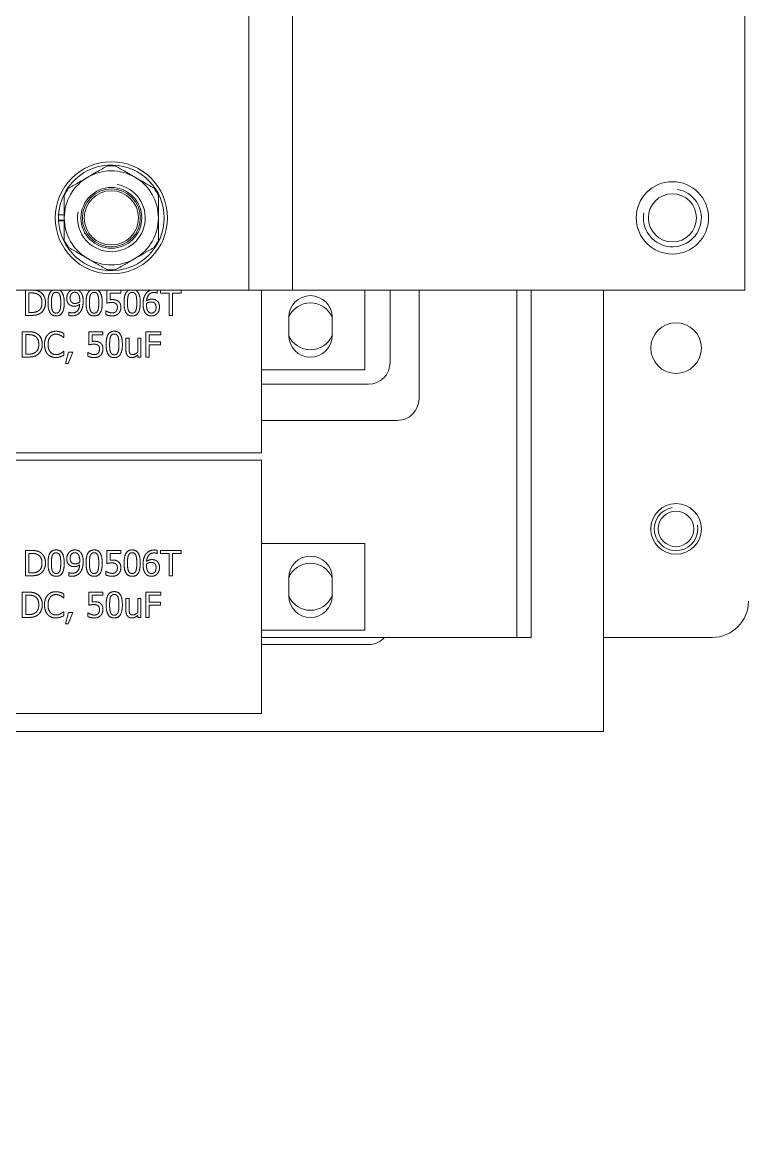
# Model space of a CAD drawing. Header units: millimetres. Extents: x 0 to 5940, y 0 to 4200.
# Drawn here: x 4567.2 to 4667, y 2918.2 to 3071.6 of the extents above; entities that cross this region are included whole.
import ezdxf

# ---------------------------------------------------------------- set-up
doc = ezdxf.new("R2010")
doc.units = ezdxf.units.MM
doc.header["$LTSCALE"] = 10
doc.layers.add('가시적인 것(ISO)', color=3, linetype='Continuous', lineweight=5, true_color=0x00ff00)
doc.layers.add('가시적인 좁은 것(ISO)', color=3, linetype='Continuous', lineweight=5, true_color=0x00ff00)
doc.layers.add('해치(ISO)', color=7, linetype='Continuous', lineweight=5)

msp = doc.modelspace()

# ---------------------------------------------------------------- hatches: boundary and pattern name
at = {"layer": '해치(ISO)'}
h = msp.add_hatch(dxfattribs=at)
h.set_pattern_fill('ANSI31', color=256, scale=254, angle=75.00018, style=0)
h.set_pattern_definition([(120.0002, (0, 0), (-27.49626, -15.87508), [])])
edge = h.paths.add_edge_path()
edge.add_line((4837.737, 3517.714), (4865.237, 3517.714))
edge.add_ellipse((4865.237, 3513.214), major_axis=(0, 4.5), ratio=1, start_angle=270, end_angle=360, ccw=False)
edge.add_line((4869.737, 3513.214), (4869.737, 3485.714))
edge.add_ellipse((4872.737, 3485.714), major_axis=(-3, 0), ratio=1, start_angle=0, end_angle=90)
edge.add_line((4872.737, 3482.714), (4874.737, 3482.714))
edge.add_line((4874.737, 3482.714), (4874.737, 3522.714))
edge.add_line((4874.737, 3522.714), (4834.737, 3522.714))
edge.add_line((4834.737, 3522.714), (4834.737, 3520.714))
edge.add_ellipse((4837.737, 3520.714), major_axis=(-3, 0), ratio=1, start_angle=0, end_angle=90)
edge = h.paths.add_edge_path()
edge.add_line((4079.337, 3482.714), (4081.337, 3482.714))
edge.add_ellipse((4081.337, 3485.714), major_axis=(0, -3), ratio=1, start_angle=0, end_angle=90)
edge.add_line((4084.337, 3485.714), (4084.337, 3513.214))
edge.add_ellipse((4088.837, 3513.214), major_axis=(-4.5, 0), ratio=1, start_angle=270, end_angle=360, ccw=False)
edge.add_line((4088.837, 3517.714), (4116.337, 3517.714))
edge.add_ellipse((4116.337, 3520.714), major_axis=(0, -3), ratio=1, start_angle=0, end_angle=90)
edge.add_line((4119.337, 3520.714), (4119.337, 3522.714))
edge.add_line((4119.337, 3522.714), (4079.337, 3522.714))
edge.add_line((4079.337, 3522.714), (4079.337, 3482.714))
edge = h.paths.add_edge_path()
edge.add_line((4079.337, 2817.314), (4079.337, 2777.314))
edge.add_line((4079.337, 2777.314), (4119.337, 2777.314))
edge.add_line((4119.337, 2777.314), (4119.337, 2779.314))
edge.add_ellipse((4116.337, 2779.314), major_axis=(3, 0), ratio=1, start_angle=0, end_angle=90)
edge.add_line((4116.337, 2782.314), (4088.576, 2782.314))
edge.add_ellipse((4088.576, 2786.814), major_axis=(0, -4.5), ratio=1, start_angle=269.50889, end_angle=360, ccw=False)
edge.add_line((4084.076, 2786.853), (4084.311, 2814.289))
edge.add_ellipse((4081.311, 2814.314), major_axis=(3, -0.026), ratio=1, start_angle=0, end_angle=90.49111)
edge.add_line((4081.311, 2817.314), (4079.337, 2817.314))
edge = h.paths.add_edge_path()
edge.add_line((4869.763, 2814.289), (4869.998, 2786.853))
edge.add_ellipse((4865.499, 2786.814), major_axis=(4.5, 0.039), ratio=1, start_angle=269.50889, end_angle=360, ccw=False)
edge.add_line((4865.499, 2782.314), (4837.737, 2782.314))
edge.add_ellipse((4837.737, 2779.314), major_axis=(0, 3), ratio=1, start_angle=0, end_angle=90)
edge.add_line((4834.737, 2779.314), (4834.737, 2777.314))
edge.add_line((4834.737, 2777.314), (4874.737, 2777.314))
edge.add_line((4874.737, 2777.314), (4874.737, 2817.314))
edge.add_line((4874.737, 2817.314), (4872.763, 2817.314))
edge.add_ellipse((4872.763, 2814.314), major_axis=(0, 3), ratio=1, start_angle=0, end_angle=90.49111)

# ---------------------------------------------------------------- linework, layer by layer
at = {"layer": '가시적인 것(ISO)'}
for p, q in [((4598.537, 3034.514), (4598.537, 3314.514)), ((4604.537, 3034.514), (4604.537, 3314.514)), ((4667.037, 3034.514), (4667.037, 3087.514)), ((4572.248, 3044.914), (4573.037, 3044.914)), ((4573.037, 3044.186), (4572.245, 3044.186)), ((4573.037, 3044.114), (4572.248, 3044.114)), ((4506.537, 3034.514), (4592.537, 3034.514)), ((4567.681, 3031.036), (4567.681, 3034.514)), ((4578.907, 3032.732), (4578.907, 3034.514)), ((4580.827, 3034.514), (4580.827, 3034.125)), ((4585.887, 3034.514), (4585.887, 3034.102)), ((4586.346, 3034.122), (4586.346, 3034.514)), ((4589.16, 3034.514), (4589.16, 3034.122)), ((4598.537, 3034.514), (4592.537, 3034.514)), ((4598.537, 3034.514), (4604.537, 3034.514)), ((4600.287, 3012.014), (4600.287, 3034.514)), ((4604.537, 3034.514), (4667.037, 3034.514)), ((4614.537, 3023.514), (4614.537, 3034.514)), ((4618.037, 3034.514), (4618.037, 3024.514)), ((4622.037, 3034.514), (4622.037, 3019.514)), ((4635.537, 2991.514), (4635.537, 3034.514)), ((4637.537, 2991.514), (4637.537, 3034.514)), ((4647.537, 2973.514), (4647.537, 3034.514)), ((4568.5, 3034.133), (4568.146, 3034.133)), ((4568.146, 3034.133), (4568.146, 3031.439)), ((4579.358, 3034.125), (4579.358, 3033.192)), ((4580.827, 3034.125), (4579.358, 3034.125)), ((4585.887, 3034.102), (4585.867, 3034.102)), ((4587.521, 3034.122), (4586.346, 3034.122)), ((4587.521, 3031.036), (4587.521, 3034.122)), ((4587.986, 3034.122), (4587.986, 3031.036)), ((4589.16, 3034.122), (4587.986, 3034.122)), ((4568.146, 3031.439), (4568.5, 3031.439)), ((4573.679, 3031.467), (4573.702, 3031.467)), ((4573.679, 3031.016), (4573.679, 3031.467)), ((4578.762, 3031.657), (4578.796, 3031.657)), ((4578.762, 3031.161), (4578.762, 3031.657)), ((4568.486, 3031.036), (4567.681, 3031.036)), ((4587.986, 3031.036), (4587.521, 3031.036)), ((4604.037, 3028.264), (4604.037, 3030.764)), ((4610.037, 3030.764), (4610.037, 3028.264)), ((4567.238, 3028.774), (4568.035, 3028.774)), ((4567.238, 3025.274), (4567.238, 3028.774)), ((4568.058, 3028.371), (4567.703, 3028.371)), ((4567.703, 3028.371), (4567.703, 3025.676)), ((4572.959, 3028.541), (4572.959, 3027.979)), ((4576.436, 3028.774), (4578.357, 3028.774)), ((4576.436, 3026.97), (4576.436, 3028.774)), ((4576.887, 3028.362), (4576.887, 3027.429)), ((4578.357, 3028.362), (4576.887, 3028.362)), ((4578.357, 3028.774), (4578.357, 3028.362)), ((4584.29, 3028.774), (4586.383, 3028.774)), ((4584.29, 3025.274), (4584.29, 3028.774)), ((4584.755, 3028.359), (4584.755, 3027.372)), ((4586.383, 3028.359), (4584.755, 3028.359)), ((4586.383, 3028.774), (4586.383, 3028.359)), ((4572.959, 3027.979), (4572.922, 3027.979)), ((4581.553, 3027.9), (4581.996, 3027.9)), ((4581.553, 3026.195), (4581.553, 3027.9)), ((4581.996, 3027.9), (4581.996, 3026.402)), ((4583.173, 3027.9), (4583.615, 3027.9)), ((4583.173, 3025.937), (4583.173, 3027.9)), ((4583.615, 3027.9), (4583.615, 3025.274)), ((4584.755, 3027.372), (4586.315, 3027.372)), ((4584.755, 3026.958), (4584.755, 3025.274)), ((4586.315, 3026.958), (4584.755, 3026.958)), ((4586.315, 3027.372), (4586.315, 3026.958)), ((4568.044, 3025.274), (4567.238, 3025.274)), ((4567.703, 3025.676), (4568.058, 3025.676)), ((4572.925, 3026.068), (4572.959, 3026.068)), ((4572.959, 3026.068), (4572.959, 3025.512)), ((4573.211, 3024.403), (4573.626, 3025.943)), ((4574.213, 3025.943), (4573.555, 3024.403)), ((4573.626, 3025.943), (4574.213, 3025.943)), ((4576.292, 3025.895), (4576.326, 3025.895)), ((4576.292, 3025.398), (4576.292, 3025.895)), ((4583.173, 3025.274), (4583.173, 3025.563)), ((4583.615, 3025.274), (4583.173, 3025.274)), ((4584.755, 3025.274), (4584.29, 3025.274)), ((4573.555, 3024.403), (4573.211, 3024.403)), ((4614.537, 3023.514), (4600.287, 3023.514)), ((4615.037, 3021.514), (4600.287, 3021.514)), ((4619.037, 3016.514), (4600.287, 3016.514)), ((4542.787, 3012.014), (4600.287, 3012.014)), ((4600.287, 3011.014), (4542.787, 3011.014)), ((4600.287, 2976.014), (4600.287, 3011.014)), ((4600.287, 2999.514), (4614.537, 2999.514)), ((4614.537, 2987.514), (4614.537, 2999.514)), ((4567.681, 2998.536), (4568.478, 2998.536)), ((4567.681, 2995.036), (4567.681, 2998.536)), ((4568.5, 2998.133), (4568.146, 2998.133)), ((4568.146, 2998.133), (4568.146, 2995.439)), ((4578.907, 2998.536), (4580.827, 2998.536)), ((4578.907, 2996.732), (4578.907, 2998.536)), ((4579.358, 2998.125), (4579.358, 2997.192)), ((4580.827, 2998.125), (4579.358, 2998.125)), ((4580.827, 2998.536), (4580.827, 2998.125)), ((4585.887, 2998.102), (4585.867, 2998.102)), ((4585.887, 2998.553), (4585.887, 2998.102)), ((4586.346, 2998.536), (4589.16, 2998.536)), ((4586.346, 2998.122), (4586.346, 2998.536)), ((4587.521, 2998.122), (4586.346, 2998.122)), ((4587.521, 2995.036), (4587.521, 2998.122)), ((4587.986, 2998.122), (4587.986, 2995.036)), ((4589.16, 2998.122), (4587.986, 2998.122)), ((4589.16, 2998.536), (4589.16, 2998.122)), ((4568.486, 2995.036), (4567.681, 2995.036)), ((4568.146, 2995.439), (4568.5, 2995.439)), ((4573.679, 2995.467), (4573.702, 2995.467)), ((4573.679, 2995.016), (4573.679, 2995.467)), ((4578.762, 2995.657), (4578.796, 2995.657)), ((4578.762, 2995.161), (4578.762, 2995.657)), ((4587.986, 2995.036), (4587.521, 2995.036)), ((4604.037, 2992.264), (4604.037, 2994.764)), ((4610.037, 2994.764), (4610.037, 2992.264)), ((4567.238, 2992.774), (4568.035, 2992.774)), ((4567.238, 2989.274), (4567.238, 2992.774)), ((4576.436, 2992.774), (4578.357, 2992.774)), ((4576.436, 2990.97), (4576.436, 2992.774)), ((4578.357, 2992.774), (4578.357, 2992.362)), ((4584.29, 2992.774), (4586.383, 2992.774)), ((4584.29, 2989.274), (4584.29, 2992.774)), ((4586.383, 2992.774), (4586.383, 2992.359)), ((4568.058, 2992.371), (4567.703, 2992.371)), ((4567.703, 2992.371), (4567.703, 2989.676)), ((4572.959, 2991.979), (4572.922, 2991.979)), ((4572.959, 2992.541), (4572.959, 2991.979)), ((4576.887, 2992.362), (4576.887, 2991.429)), ((4578.357, 2992.362), (4576.887, 2992.362)), ((4581.553, 2991.9), (4581.996, 2991.9)), ((4581.553, 2990.195), (4581.553, 2991.9)), ((4581.996, 2991.9), (4581.996, 2990.402)), ((4583.173, 2991.9), (4583.615, 2991.9)), ((4583.173, 2989.937), (4583.173, 2991.9)), ((4583.615, 2991.9), (4583.615, 2989.274)), ((4584.755, 2992.359), (4584.755, 2991.372)), ((4586.383, 2992.359), (4584.755, 2992.359)), ((4584.755, 2991.372), (4586.315, 2991.372)), ((4586.315, 2991.372), (4586.315, 2990.958)), ((4635.537, 2986.514), (4635.537, 2991.514)), ((4637.537, 2991.514), (4637.537, 2986.514)), ((4567.703, 2989.676), (4568.058, 2989.676)), ((4572.925, 2990.068), (4572.959, 2990.068)), ((4572.959, 2990.068), (4572.959, 2989.512)), ((4573.211, 2988.403), (4573.626, 2989.943)), ((4574.213, 2989.943), (4573.555, 2988.403)), ((4573.626, 2989.943), (4574.213, 2989.943)), ((4576.292, 2989.895), (4576.326, 2989.895)), ((4576.292, 2989.398), (4576.292, 2989.895)), ((4584.755, 2990.958), (4584.755, 2989.274)), ((4586.315, 2990.958), (4584.755, 2990.958)), ((4568.044, 2989.274), (4567.238, 2989.274)), ((4573.555, 2988.403), (4573.211, 2988.403)), ((4583.173, 2989.274), (4583.173, 2989.563)), ((4583.615, 2989.274), (4583.173, 2989.274)), ((4584.755, 2989.274), (4584.29, 2989.274)), ((4614.537, 2987.514), (4600.287, 2987.514)), ((4633.537, 2986.514), (4600.287, 2986.514)), ((4615.037, 2985.514), (4600.287, 2985.514)), ((4635.537, 2986.514), (4633.537, 2986.514)), ((4635.537, 2986.514), (4637.537, 2986.514)), ((4662.537, 2986.514), (4647.537, 2986.514)), ((4542.787, 2976.014), (4600.287, 2976.014)), ((4367.037, 2973.514), (4647.537, 2973.514))]:
    msp.add_line(p, q, dxfattribs=at)
for centre, radius in [((4579.537, 3044.514), 7.75), ((4657.037, 3044.514), 5), ((4579.537, 3044.514), 4.2), ((4579.537, 3044.514), 4), ((4579.537, 3044.514), 3.75), ((4657.037, 3044.514), 3.324), ((4657.537, 3026.514), 3.5), ((4657.537, 3001.514), 3.5), ((4657.537, 3001.514), 2.458)]:
    msp.add_circle(centre, radius, dxfattribs=at)
for centre, radius, start, end in [((4579.537, 3044.514), 7.3, 183.14107, 176.85893), ((4579.537, 3044.514), 7.19, 85.31107, 94.68893), ((4579.537, 3044.514), 6.5, 120, 180), ((4579.537, 3044.514), 6.5, 60, 120), ((4579.537, 3044.514), 6.5, 0, 60), ((4579.537, 3044.514), 7.19, 145.31107, 154.68893), ((4579.537, 3044.514), 7.19, 25.31107, 34.68893), ((4579.537, 3044.514), 7.3, 176.85893, 182.57478), ((4579.537, 3044.514), 6.5, 180, 240), ((4579.537, 3044.514), 6.5, 300, 0), ((4579.537, 3044.514), 7.19, 205.31107, 214.68893), ((4579.537, 3044.514), 7.19, 325.31107, 334.68893), ((4579.537, 3044.514), 6.5, 240, 300), ((4579.537, 3044.514), 7.19, 265.31107, 274.68893), ((4607.037, 3030.764), 3, 0, 180), ((4607.037, 3029.514), 3.25, 22.61986, 157.38014), ((4607.037, 3029.514), 3.25, 202.61986, 337.38014), ((4607.037, 3028.264), 3, 180, 0), ((4615.037, 3024.514), 3, 270, 0), ((4619.037, 3019.514), 3, 270, 0), ((4607.037, 2994.764), 3, 0, 180), ((4607.037, 2993.514), 3.25, 22.61986, 157.38014), ((4607.037, 2993.514), 3.25, 202.61986, 337.38014), ((4607.037, 2992.264), 3, 180, 0), ((4662.537, 2991.514), 5, 270, 0), ((4615.037, 2988.514), 3, 270, 318.18969)]:
    msp.add_arc(centre, radius, start, end, dxfattribs=at)
for points, weights in [([(4576.287, 3050.143), (4577.551, 3050.873), (4578.949, 3051.68)], [1, 1.03161221876, 1.01056542855]), ([(4580.125, 3051.68), (4581.523, 3050.873), (4582.787, 3050.143)], [1.01056542855, 1.03161221876, 1]), ([(4573.625, 3048.606), (4575.023, 3049.414), (4576.287, 3050.143)], [1.01056542855, 1.03161221876, 1]), ([(4582.787, 3050.143), (4584.051, 3049.414), (4585.449, 3048.606)], [1, 1.03161221876, 1.01056542855]), ([(4573.037, 3044.514), (4573.037, 3045.974), (4573.037, 3047.588)], [1, 1.03161221876, 1.01056542855]), ([(4586.037, 3047.588), (4586.037, 3045.974), (4586.037, 3044.514)], [1.01056542855, 1.03161221876, 1]), ([(4573.037, 3041.44), (4573.037, 3043.055), (4573.037, 3044.514)], [1.01056542855, 1.03161221876, 1]), ([(4586.037, 3044.514), (4586.037, 3043.055), (4586.037, 3041.44)], [1, 1.03161221876, 1.01056542855]), ([(4576.287, 3038.885), (4575.023, 3039.615), (4573.625, 3040.422)], [1, 1.03161221876, 1.01056542855]), ([(4585.449, 3040.422), (4584.051, 3039.615), (4582.787, 3038.885)], [1.01056542855, 1.03161221876, 1]), ([(4578.949, 3037.348), (4577.551, 3038.155), (4576.287, 3038.885)], [1.01056542855, 1.03161221876, 1]), ([(4582.787, 3038.885), (4581.523, 3038.155), (4580.125, 3037.348)], [1, 1.03161221876, 1.01056542855])]:
    msp.add_rational_spline(points, weights, degree=2, dxfattribs=at)
for points, knots in [([(4568.952, 3034.514), (4569.124, 3034.496), (4569.533, 3034.389), (4569.731, 3034.258)], [0.5445939, 0.5445939, 0.5445939, 1, 2, 2, 2]), ([(4570.786, 3032.783), (4570.786, 3033.731), (4571.208, 3034.405), (4571.443, 3034.514)], [0, 0, 0, 1, 1.5398667, 1.5398667, 1.5398667]), ([(4572.365, 3034.514), (4572.605, 3034.402), (4573.024, 3033.699), (4573.024, 3032.786)], [0.4521556, 0.4521556, 0.4521556, 1, 2, 2, 2]), ([(4576.039, 3032.783), (4576.039, 3033.731), (4576.461, 3034.405), (4576.696, 3034.514)], [0, 0, 0, 1, 1.5398667, 1.5398667, 1.5398667]), ([(4577.618, 3034.514), (4577.858, 3034.402), (4578.277, 3033.699), (4578.277, 3032.786)], [0.4521556, 0.4521556, 0.4521556, 1, 2, 2, 2]), ([(4581.292, 3032.783), (4581.292, 3033.731), (4581.714, 3034.405), (4581.949, 3034.514)], [0, 0, 0, 1, 1.5398667, 1.5398667, 1.5398667]), ([(4582.871, 3034.514), (4583.111, 3034.402), (4583.53, 3033.699), (4583.53, 3032.786)], [0.4521556, 0.4521556, 0.4521556, 1, 2, 2, 2]), ([(4584.304, 3034.037), (4584.494, 3034.304), (4584.866, 3034.488), (4584.942, 3034.514)], [0, 0, 0, 1, 1.2351639, 1.2351639, 1.2351639])]:
    msp.add_open_spline(points, degree=2, knots=knots, dxfattribs=at)
for points in [[(4569.731, 3034.258), (4570.069, 3034.034), (4570.44, 3033.294), (4570.44, 3032.783)], [(4571.907, 3034.219), (4571.711, 3034.219), (4571.459, 3034.034), (4571.385, 3033.85)], [(4572.42, 3033.855), (4572.349, 3034.034), (4572.102, 3034.219), (4571.907, 3034.219)], [(4573.376, 3033.399), (4573.376, 3033.668), (4573.552, 3034.116), (4573.705, 3034.278)], [(4573.705, 3034.278), (4573.844, 3034.428), (4574.046, 3034.514)], [(4574.485, 3034.224), (4574.196, 3034.224), (4573.852, 3033.81), (4573.852, 3033.419)], [(4574.925, 3034.026), (4574.823, 3034.139), (4574.61, 3034.224), (4574.485, 3034.224)], [(4574.952, 3034.514), (4575.131, 3034.434), (4575.265, 3034.292)], [(4575.265, 3034.292), (4575.446, 3034.099), (4575.645, 3033.475), (4575.645, 3032.996)], [(4577.16, 3034.219), (4576.964, 3034.219), (4576.711, 3034.034), (4576.638, 3033.85)], [(4577.673, 3033.855), (4577.602, 3034.034), (4577.355, 3034.219), (4577.16, 3034.219)], [(4582.412, 3034.219), (4582.217, 3034.219), (4581.964, 3034.034), (4581.891, 3033.85)], [(4582.926, 3033.855), (4582.855, 3034.034), (4582.608, 3034.219), (4582.412, 3034.219)], [(4585.427, 3034.196), (4584.991, 3034.196), (4584.455, 3033.606), (4584.404, 3033.027)], [(4585.867, 3034.102), (4585.802, 3034.136), (4585.564, 3034.196), (4585.427, 3034.196)], [(4569.425, 3033.924), (4569.238, 3034.034), (4568.815, 3034.133), (4568.5, 3034.133)], [(4569.955, 3032.789), (4569.955, 3033.192), (4569.689, 3033.762), (4569.425, 3033.924)], [(4569.468, 3031.671), (4569.711, 3031.836), (4569.955, 3032.381), (4569.955, 3032.789)], [(4570.44, 3032.783), (4570.44, 3032.304), (4570.052, 3031.533), (4569.726, 3031.317)], [(4571.907, 3030.962), (4571.328, 3030.962), (4570.786, 3031.862), (4570.786, 3032.783)], [(4571.385, 3033.85), (4571.314, 3033.671), (4571.263, 3033.127), (4571.263, 3032.783)], [(4571.263, 3032.783), (4571.263, 3032.415), (4571.308, 3031.921), (4571.382, 3031.728)], [(4573.024, 3032.786), (4573.024, 3031.845), (4572.477, 3030.962), (4571.907, 3030.962)], [(4572.548, 3032.786), (4572.548, 3033.146), (4572.491, 3033.677), (4572.42, 3033.855)], [(4572.423, 3031.72), (4572.491, 3031.893), (4572.548, 3032.426), (4572.548, 3032.786)], [(4573.756, 3032.505), (4573.569, 3032.65), (4573.376, 3033.09), (4573.376, 3033.399)], [(4573.852, 3033.419), (4573.852, 3033.197), (4573.966, 3032.911), (4574.091, 3032.809)], [(4574.091, 3032.809), (4574.181, 3032.735), (4574.406, 3032.687), (4574.536, 3032.687)], [(4574.536, 3032.687), (4574.686, 3032.687), (4575.032, 3032.792), (4575.163, 3032.88)], [(4575.171, 3033.101), (4575.171, 3033.456), (4575.041, 3033.904), (4574.925, 3034.026)], [(4575.163, 3032.88), (4575.166, 3032.914), (4575.171, 3033.03), (4575.171, 3033.101)], [(4575.645, 3032.996), (4575.645, 3032.562), (4575.449, 3031.785), (4575.259, 3031.527)], [(4577.16, 3030.962), (4576.581, 3030.962), (4576.039, 3031.862), (4576.039, 3032.783)], [(4576.638, 3033.85), (4576.567, 3033.671), (4576.516, 3033.127), (4576.516, 3032.783)], [(4576.516, 3032.783), (4576.516, 3032.415), (4576.561, 3031.921), (4576.635, 3031.728)], [(4578.277, 3032.786), (4578.277, 3031.845), (4577.73, 3030.962), (4577.16, 3030.962)], [(4577.801, 3032.786), (4577.801, 3033.146), (4577.744, 3033.677), (4577.673, 3033.855)], [(4577.676, 3031.72), (4577.744, 3031.893), (4577.801, 3032.426), (4577.801, 3032.786)], [(4579.599, 3032.817), (4579.406, 3032.817), (4579.023, 3032.758), (4578.907, 3032.732)], [(4579.358, 3033.192), (4579.443, 3033.203), (4579.607, 3033.212), (4579.675, 3033.212)], [(4580.172, 3032.656), (4580.073, 3032.744), (4579.778, 3032.817), (4579.599, 3032.817)], [(4579.675, 3033.212), (4579.945, 3033.212), (4580.316, 3033.124), (4580.487, 3032.993)], [(4580.37, 3032.151), (4580.37, 3032.338), (4580.268, 3032.576), (4580.172, 3032.656)], [(4580.487, 3032.993), (4580.66, 3032.863), (4580.847, 3032.466), (4580.847, 3032.148)], [(4582.412, 3030.962), (4581.834, 3030.962), (4581.292, 3031.862), (4581.292, 3032.783)], [(4581.891, 3033.85), (4581.82, 3033.671), (4581.769, 3033.127), (4581.769, 3032.783)], [(4581.769, 3032.783), (4581.769, 3032.415), (4581.814, 3031.921), (4581.888, 3031.728)], [(4583.53, 3032.786), (4583.53, 3031.845), (4582.983, 3030.962), (4582.412, 3030.962)], [(4583.053, 3032.786), (4583.053, 3033.146), (4582.997, 3033.677), (4582.926, 3033.855)], [(4582.929, 3031.72), (4582.997, 3031.893), (4583.053, 3032.426), (4583.053, 3032.786)], [(4583.921, 3032.573), (4583.921, 3033.03), (4584.109, 3033.765), (4584.304, 3034.037)], [(4584.404, 3032.69), (4584.401, 3032.639), (4584.395, 3032.542), (4584.395, 3032.469)], [(4584.404, 3033.027), (4584.571, 3033.144), (4584.923, 3033.271), (4585.132, 3033.271)], [(4585.028, 3032.883), (4584.863, 3032.883), (4584.554, 3032.783), (4584.404, 3032.69)], [(4585.476, 3032.761), (4585.382, 3032.834), (4585.149, 3032.883), (4585.028, 3032.883)], [(4585.132, 3033.271), (4585.337, 3033.271), (4585.643, 3033.189), (4585.81, 3033.064)], [(4585.714, 3032.151), (4585.714, 3032.366), (4585.6, 3032.659), (4585.476, 3032.761)], [(4585.81, 3033.064), (4586.003, 3032.919), (4586.19, 3032.471), (4586.19, 3032.171)], [(4569.726, 3031.317), (4569.459, 3031.15), (4568.912, 3031.036), (4568.486, 3031.036)], [(4568.5, 3031.439), (4568.81, 3031.439), (4569.278, 3031.538), (4569.468, 3031.671)], [(4571.382, 3031.728), (4571.45, 3031.547), (4571.703, 3031.351), (4571.907, 3031.351)], [(4571.907, 3031.351), (4572.1, 3031.351), (4572.352, 3031.535), (4572.423, 3031.72)], [(4573.702, 3031.467), (4573.762, 3031.433), (4574.011, 3031.374), (4574.139, 3031.374)], [(4574.431, 3032.298), (4574.238, 3032.298), (4573.918, 3032.383), (4573.756, 3032.505)], [(4575.259, 3031.527), (4575.058, 3031.255), (4574.491, 3030.968), (4574.077, 3030.968)], [(4574.139, 3031.374), (4574.598, 3031.374), (4575.123, 3031.981), (4575.16, 3032.542)], [(4575.16, 3032.542), (4574.973, 3032.415), (4574.632, 3032.298), (4574.431, 3032.298)], [(4576.635, 3031.728), (4576.703, 3031.547), (4576.955, 3031.351), (4577.16, 3031.351)], [(4577.16, 3031.351), (4577.352, 3031.351), (4577.605, 3031.535), (4577.676, 3031.72)], [(4579.678, 3030.962), (4579.429, 3030.962), (4578.941, 3031.073), (4578.762, 3031.161)], [(4578.796, 3031.657), (4578.85, 3031.618), (4579.051, 3031.516), (4579.173, 3031.47)], [(4579.173, 3031.47), (4579.312, 3031.422), (4579.542, 3031.368), (4579.687, 3031.368)], [(4580.538, 3031.306), (4580.39, 3031.147), (4579.951, 3030.962), (4579.678, 3030.962)], [(4579.687, 3031.368), (4579.829, 3031.368), (4580.095, 3031.47), (4580.192, 3031.581)], [(4580.192, 3031.581), (4580.28, 3031.686), (4580.37, 3031.964), (4580.37, 3032.151)], [(4580.847, 3032.148), (4580.847, 3031.896), (4580.685, 3031.464), (4580.538, 3031.306)], [(4581.888, 3031.728), (4581.956, 3031.547), (4582.208, 3031.351), (4582.412, 3031.351)], [(4582.412, 3031.351), (4582.605, 3031.351), (4582.858, 3031.535), (4582.929, 3031.72)], [(4584.307, 3031.28), (4584.126, 3031.47), (4583.921, 3032.108), (4583.921, 3032.573)], [(4585.079, 3030.962), (4584.843, 3030.962), (4584.455, 3031.121), (4584.307, 3031.28)], [(4584.395, 3032.469), (4584.395, 3032.105), (4584.537, 3031.66), (4584.645, 3031.544)], [(4584.645, 3031.544), (4584.744, 3031.433), (4584.959, 3031.345), (4585.081, 3031.345)], [(4585.861, 3031.291), (4585.705, 3031.13), (4585.314, 3030.962), (4585.079, 3030.962)], [(4585.081, 3031.345), (4585.365, 3031.345), (4585.714, 3031.748), (4585.714, 3032.151)], [(4586.19, 3032.171), (4586.19, 3031.901), (4586.012, 3031.445), (4585.861, 3031.291)], [(4574.077, 3030.968), (4573.983, 3030.968), (4573.77, 3030.988), (4573.679, 3031.016)], [(4568.035, 3028.774), (4568.529, 3028.774), (4569.09, 3028.626), (4569.289, 3028.496)], [(4568.983, 3028.161), (4568.795, 3028.271), (4568.373, 3028.371), (4568.058, 3028.371)], [(4569.513, 3027.026), (4569.513, 3027.429), (4569.246, 3027.999), (4568.983, 3028.161)], [(4569.289, 3028.496), (4569.626, 3028.271), (4569.998, 3027.531), (4569.998, 3027.021)], [(4570.304, 3027.021), (4570.304, 3027.46), (4570.528, 3028.113), (4570.741, 3028.354)], [(4570.741, 3028.354), (4570.951, 3028.589), (4571.524, 3028.836), (4571.878, 3028.836)], [(4571.101, 3028.079), (4570.954, 3027.9), (4570.789, 3027.358), (4570.789, 3027.021)], [(4571.876, 3028.439), (4571.652, 3028.439), (4571.252, 3028.254), (4571.101, 3028.079)], [(4572.528, 3028.271), (4572.395, 3028.345), (4572.08, 3028.439), (4571.876, 3028.439)], [(4571.878, 3028.836), (4572.054, 3028.836), (4572.363, 3028.785), (4572.494, 3028.745)], [(4572.494, 3028.745), (4572.607, 3028.708), (4572.843, 3028.603), (4572.959, 3028.541)], [(4572.922, 3027.979), (4572.86, 3028.036), (4572.667, 3028.195), (4572.528, 3028.271)], [(4578.822, 3027.021), (4578.822, 3027.968), (4579.369, 3028.844), (4579.942, 3028.844)], [(4579.42, 3028.087), (4579.349, 3027.908), (4579.298, 3027.364), (4579.298, 3027.021)], [(4579.942, 3028.456), (4579.746, 3028.456), (4579.494, 3028.271), (4579.42, 3028.087)], [(4579.942, 3028.844), (4580.518, 3028.844), (4581.06, 3027.937), (4581.06, 3027.024)], [(4580.455, 3028.093), (4580.384, 3028.271), (4580.138, 3028.456), (4579.942, 3028.456)], [(4580.583, 3027.024), (4580.583, 3027.384), (4580.526, 3027.914), (4580.455, 3028.093)], [(4569.025, 3025.909), (4569.269, 3026.073), (4569.513, 3026.618), (4569.513, 3027.026)], [(4569.998, 3027.021), (4569.998, 3026.541), (4569.609, 3025.77), (4569.283, 3025.554)], [(4570.744, 3025.671), (4570.534, 3025.897), (4570.304, 3026.578), (4570.304, 3027.021)], [(4570.789, 3027.021), (4570.789, 3026.66), (4570.962, 3026.141), (4571.113, 3025.963)], [(4577.128, 3027.055), (4576.936, 3027.055), (4576.553, 3026.995), (4576.436, 3026.97)], [(4576.887, 3027.429), (4576.972, 3027.44), (4577.137, 3027.449), (4577.205, 3027.449)], [(4577.701, 3026.893), (4577.602, 3026.981), (4577.307, 3027.055), (4577.128, 3027.055)], [(4577.205, 3027.449), (4577.474, 3027.449), (4577.846, 3027.361), (4578.016, 3027.231)], [(4577.9, 3026.388), (4577.9, 3026.575), (4577.798, 3026.814), (4577.701, 3026.893)], [(4578.016, 3027.231), (4578.189, 3027.1), (4578.376, 3026.703), (4578.376, 3026.385)], [(4579.942, 3025.2), (4579.363, 3025.2), (4578.822, 3026.099), (4578.822, 3027.021)], [(4579.298, 3027.021), (4579.298, 3026.652), (4579.344, 3026.158), (4579.417, 3025.966)], [(4581.06, 3027.024), (4581.06, 3026.082), (4580.512, 3025.2), (4579.942, 3025.2)], [(4580.458, 3025.957), (4580.526, 3026.13), (4580.583, 3026.663), (4580.583, 3027.024)], [(4569.283, 3025.554), (4569.017, 3025.387), (4568.469, 3025.274), (4568.044, 3025.274)], [(4568.058, 3025.676), (4568.367, 3025.676), (4568.835, 3025.776), (4569.025, 3025.909)], [(4571.87, 3025.211), (4571.53, 3025.211), (4570.954, 3025.441), (4570.744, 3025.671)], [(4571.113, 3025.963), (4571.26, 3025.79), (4571.654, 3025.614), (4571.876, 3025.614)], [(4572.494, 3025.313), (4572.341, 3025.262), (4572.08, 3025.211), (4571.87, 3025.211)], [(4571.876, 3025.614), (4572.077, 3025.614), (4572.42, 3025.713), (4572.553, 3025.787)], [(4572.959, 3025.512), (4572.843, 3025.458), (4572.639, 3025.359), (4572.494, 3025.313)], [(4572.553, 3025.787), (4572.681, 3025.861), (4572.871, 3026.014), (4572.925, 3026.068)], [(4577.208, 3025.2), (4576.958, 3025.2), (4576.47, 3025.31), (4576.292, 3025.398)], [(4576.326, 3025.895), (4576.38, 3025.855), (4576.581, 3025.753), (4576.703, 3025.707)], [(4576.703, 3025.707), (4576.842, 3025.659), (4577.072, 3025.605), (4577.216, 3025.605)], [(4578.067, 3025.543), (4577.92, 3025.384), (4577.48, 3025.2), (4577.208, 3025.2)], [(4577.216, 3025.605), (4577.358, 3025.605), (4577.625, 3025.707), (4577.721, 3025.818)], [(4577.721, 3025.818), (4577.809, 3025.923), (4577.9, 3026.201), (4577.9, 3026.388)], [(4578.376, 3026.385), (4578.376, 3026.133), (4578.215, 3025.702), (4578.067, 3025.543)], [(4579.417, 3025.966), (4579.485, 3025.784), (4579.738, 3025.588), (4579.942, 3025.588)], [(4579.942, 3025.588), (4580.135, 3025.588), (4580.387, 3025.773), (4580.458, 3025.957)], [(4581.791, 3025.435), (4581.678, 3025.557), (4581.553, 3025.929), (4581.553, 3026.195)], [(4582.376, 3025.2), (4582.205, 3025.2), (4581.902, 3025.313), (4581.791, 3025.435)], [(4581.996, 3026.402), (4581.996, 3026.192), (4582.027, 3025.917), (4582.081, 3025.815)], [(4582.081, 3025.815), (4582.134, 3025.713), (4582.319, 3025.62), (4582.492, 3025.62)], [(4583.173, 3025.563), (4582.968, 3025.384), (4582.602, 3025.2), (4582.376, 3025.2)], [(4582.492, 3025.62), (4582.654, 3025.62), (4583.019, 3025.804), (4583.173, 3025.937)], [(4568.478, 2998.536), (4568.971, 2998.536), (4569.533, 2998.389), (4569.731, 2998.258)], [(4569.425, 2997.924), (4569.238, 2998.034), (4568.815, 2998.133), (4568.5, 2998.133)], [(4569.955, 2996.789), (4569.955, 2997.192), (4569.689, 2997.762), (4569.425, 2997.924)], [(4569.731, 2998.258), (4570.069, 2998.034), (4570.44, 2997.294), (4570.44, 2996.783)], [(4570.786, 2996.783), (4570.786, 2997.731), (4571.334, 2998.607), (4571.907, 2998.607)], [(4571.385, 2997.85), (4571.314, 2997.671), (4571.263, 2997.127), (4571.263, 2996.783)], [(4571.907, 2998.219), (4571.711, 2998.219), (4571.459, 2998.034), (4571.385, 2997.85)], [(4571.907, 2998.607), (4572.483, 2998.607), (4573.024, 2997.699), (4573.024, 2996.786)], [(4572.42, 2997.855), (4572.349, 2998.034), (4572.102, 2998.219), (4571.907, 2998.219)], [(4572.548, 2996.786), (4572.548, 2997.146), (4572.491, 2997.677), (4572.42, 2997.855)], [(4573.376, 2997.399), (4573.376, 2997.668), (4573.552, 2998.116), (4573.705, 2998.278)], [(4573.756, 2996.505), (4573.569, 2996.65), (4573.376, 2997.09), (4573.376, 2997.399)], [(4573.705, 2998.278), (4573.85, 2998.434), (4574.272, 2998.607), (4574.488, 2998.607)], [(4574.485, 2998.224), (4574.196, 2998.224), (4573.852, 2997.81), (4573.852, 2997.419)], [(4573.852, 2997.419), (4573.852, 2997.197), (4573.966, 2996.911), (4574.091, 2996.809)], [(4574.925, 2998.026), (4574.823, 2998.139), (4574.61, 2998.224), (4574.485, 2998.224)], [(4574.488, 2998.607), (4574.729, 2998.607), (4575.12, 2998.445), (4575.265, 2998.292)], [(4575.171, 2997.101), (4575.171, 2997.456), (4575.041, 2997.904), (4574.925, 2998.026)], [(4575.265, 2998.292), (4575.446, 2998.099), (4575.645, 2997.475), (4575.645, 2996.996)], [(4576.039, 2996.783), (4576.039, 2997.731), (4576.587, 2998.607), (4577.16, 2998.607)], [(4576.638, 2997.85), (4576.567, 2997.671), (4576.516, 2997.127), (4576.516, 2996.783)], [(4577.16, 2998.219), (4576.964, 2998.219), (4576.711, 2998.034), (4576.638, 2997.85)], [(4577.16, 2998.607), (4577.735, 2998.607), (4578.277, 2997.699), (4578.277, 2996.786)], [(4577.673, 2997.855), (4577.602, 2998.034), (4577.355, 2998.219), (4577.16, 2998.219)], [(4577.801, 2996.786), (4577.801, 2997.146), (4577.744, 2997.677), (4577.673, 2997.855)], [(4581.292, 2996.783), (4581.292, 2997.731), (4581.84, 2998.607), (4582.412, 2998.607)], [(4581.891, 2997.85), (4581.82, 2997.671), (4581.769, 2997.127), (4581.769, 2996.783)], [(4582.412, 2998.219), (4582.217, 2998.219), (4581.964, 2998.034), (4581.891, 2997.85)], [(4582.412, 2998.607), (4582.988, 2998.607), (4583.53, 2997.699), (4583.53, 2996.786)], [(4582.926, 2997.855), (4582.855, 2998.034), (4582.608, 2998.219), (4582.412, 2998.219)], [(4583.053, 2996.786), (4583.053, 2997.146), (4582.997, 2997.677), (4582.926, 2997.855)], [(4583.921, 2996.573), (4583.921, 2997.03), (4584.109, 2997.765), (4584.304, 2998.037)], [(4584.304, 2998.037), (4584.494, 2998.304), (4585.096, 2998.601), (4585.49, 2998.601)], [(4585.427, 2998.196), (4584.991, 2998.196), (4584.455, 2997.606), (4584.404, 2997.027)], [(4585.867, 2998.102), (4585.802, 2998.136), (4585.564, 2998.196), (4585.427, 2998.196)], [(4585.49, 2998.601), (4585.606, 2998.601), (4585.81, 2998.579), (4585.887, 2998.553)], [(4569.468, 2995.671), (4569.711, 2995.836), (4569.955, 2996.381), (4569.955, 2996.789)], [(4570.44, 2996.783), (4570.44, 2996.304), (4570.052, 2995.533), (4569.726, 2995.317)], [(4571.907, 2994.962), (4571.328, 2994.962), (4570.786, 2995.862), (4570.786, 2996.783)], [(4571.263, 2996.783), (4571.263, 2996.415), (4571.308, 2995.921), (4571.382, 2995.728)], [(4573.024, 2996.786), (4573.024, 2995.845), (4572.477, 2994.962), (4571.907, 2994.962)], [(4572.423, 2995.72), (4572.491, 2995.893), (4572.548, 2996.426), (4572.548, 2996.786)], [(4574.431, 2996.298), (4574.238, 2996.298), (4573.918, 2996.383), (4573.756, 2996.505)], [(4574.091, 2996.809), (4574.181, 2996.735), (4574.406, 2996.687), (4574.536, 2996.687)], [(4574.139, 2995.374), (4574.598, 2995.374), (4575.123, 2995.981), (4575.16, 2996.542)], [(4575.16, 2996.542), (4574.973, 2996.415), (4574.632, 2996.298), (4574.431, 2996.298)], [(4574.536, 2996.687), (4574.686, 2996.687), (4575.032, 2996.792), (4575.163, 2996.88)], [(4575.163, 2996.88), (4575.166, 2996.914), (4575.171, 2997.03), (4575.171, 2997.101)], [(4575.645, 2996.996), (4575.645, 2996.562), (4575.449, 2995.785), (4575.259, 2995.527)], [(4577.16, 2994.962), (4576.581, 2994.962), (4576.039, 2995.862), (4576.039, 2996.783)], [(4576.516, 2996.783), (4576.516, 2996.415), (4576.561, 2995.921), (4576.635, 2995.728)], [(4578.277, 2996.786), (4578.277, 2995.845), (4577.73, 2994.962), (4577.16, 2994.962)], [(4577.676, 2995.72), (4577.744, 2995.893), (4577.801, 2996.426), (4577.801, 2996.786)], [(4579.599, 2996.817), (4579.406, 2996.817), (4579.023, 2996.758), (4578.907, 2996.732)], [(4579.358, 2997.192), (4579.443, 2997.203), (4579.607, 2997.212), (4579.675, 2997.212)], [(4580.172, 2996.656), (4580.073, 2996.744), (4579.778, 2996.817), (4579.599, 2996.817)], [(4579.675, 2997.212), (4579.945, 2997.212), (4580.316, 2997.124), (4580.487, 2996.993)], [(4580.37, 2996.151), (4580.37, 2996.338), (4580.268, 2996.576), (4580.172, 2996.656)], [(4580.192, 2995.581), (4580.28, 2995.686), (4580.37, 2995.964), (4580.37, 2996.151)], [(4580.487, 2996.993), (4580.66, 2996.863), (4580.847, 2996.466), (4580.847, 2996.148)], [(4580.847, 2996.148), (4580.847, 2995.896), (4580.685, 2995.464), (4580.538, 2995.306)], [(4582.412, 2994.962), (4581.834, 2994.962), (4581.292, 2995.862), (4581.292, 2996.783)], [(4581.769, 2996.783), (4581.769, 2996.415), (4581.814, 2995.921), (4581.888, 2995.728)], [(4583.53, 2996.786), (4583.53, 2995.845), (4582.983, 2994.962), (4582.412, 2994.962)], [(4582.929, 2995.72), (4582.997, 2995.893), (4583.053, 2996.426), (4583.053, 2996.786)], [(4584.307, 2995.28), (4584.126, 2995.47), (4583.921, 2996.108), (4583.921, 2996.573)], [(4584.404, 2996.69), (4584.401, 2996.639), (4584.395, 2996.542), (4584.395, 2996.469)], [(4584.395, 2996.469), (4584.395, 2996.105), (4584.537, 2995.66), (4584.645, 2995.544)], [(4584.404, 2997.027), (4584.571, 2997.144), (4584.923, 2997.271), (4585.132, 2997.271)], [(4585.028, 2996.883), (4584.863, 2996.883), (4584.554, 2996.783), (4584.404, 2996.69)], [(4585.476, 2996.761), (4585.382, 2996.834), (4585.149, 2996.883), (4585.028, 2996.883)], [(4585.081, 2995.345), (4585.365, 2995.345), (4585.714, 2995.748), (4585.714, 2996.151)], [(4585.132, 2997.271), (4585.337, 2997.271), (4585.643, 2997.189), (4585.81, 2997.064)], [(4585.714, 2996.151), (4585.714, 2996.366), (4585.6, 2996.659), (4585.476, 2996.761)], [(4585.81, 2997.064), (4586.003, 2996.919), (4586.19, 2996.471), (4586.19, 2996.171)], [(4586.19, 2996.171), (4586.19, 2995.901), (4586.012, 2995.445), (4585.861, 2995.291)], [(4569.726, 2995.317), (4569.459, 2995.15), (4568.912, 2995.036), (4568.486, 2995.036)], [(4568.5, 2995.439), (4568.81, 2995.439), (4569.278, 2995.538), (4569.468, 2995.671)], [(4571.382, 2995.728), (4571.45, 2995.547), (4571.703, 2995.351), (4571.907, 2995.351)], [(4571.907, 2995.351), (4572.1, 2995.351), (4572.352, 2995.535), (4572.423, 2995.72)], [(4574.077, 2994.968), (4573.983, 2994.968), (4573.77, 2994.988), (4573.679, 2995.016)], [(4573.702, 2995.467), (4573.762, 2995.433), (4574.011, 2995.374), (4574.139, 2995.374)], [(4575.259, 2995.527), (4575.058, 2995.255), (4574.491, 2994.968), (4574.077, 2994.968)], [(4576.635, 2995.728), (4576.703, 2995.547), (4576.955, 2995.351), (4577.16, 2995.351)], [(4577.16, 2995.351), (4577.352, 2995.351), (4577.605, 2995.535), (4577.676, 2995.72)], [(4579.678, 2994.962), (4579.429, 2994.962), (4578.941, 2995.073), (4578.762, 2995.161)], [(4578.796, 2995.657), (4578.85, 2995.618), (4579.051, 2995.516), (4579.173, 2995.47)], [(4579.173, 2995.47), (4579.312, 2995.422), (4579.542, 2995.368), (4579.687, 2995.368)], [(4580.538, 2995.306), (4580.39, 2995.147), (4579.951, 2994.962), (4579.678, 2994.962)], [(4579.687, 2995.368), (4579.829, 2995.368), (4580.095, 2995.47), (4580.192, 2995.581)], [(4581.888, 2995.728), (4581.956, 2995.547), (4582.208, 2995.351), (4582.412, 2995.351)], [(4582.412, 2995.351), (4582.605, 2995.351), (4582.858, 2995.535), (4582.929, 2995.72)], [(4585.079, 2994.962), (4584.843, 2994.962), (4584.455, 2995.121), (4584.307, 2995.28)], [(4584.645, 2995.544), (4584.744, 2995.433), (4584.959, 2995.345), (4585.081, 2995.345)], [(4585.861, 2995.291), (4585.705, 2995.13), (4585.314, 2994.962), (4585.079, 2994.962)], [(4568.035, 2992.774), (4568.529, 2992.774), (4569.09, 2992.626), (4569.289, 2992.496)], [(4570.741, 2992.354), (4570.951, 2992.589), (4571.524, 2992.836), (4571.878, 2992.836)], [(4571.878, 2992.836), (4572.054, 2992.836), (4572.363, 2992.785), (4572.494, 2992.745)], [(4572.494, 2992.745), (4572.607, 2992.708), (4572.843, 2992.603), (4572.959, 2992.541)], [(4578.822, 2991.021), (4578.822, 2991.968), (4579.369, 2992.844), (4579.942, 2992.844)], [(4579.942, 2992.844), (4580.518, 2992.844), (4581.06, 2991.937), (4581.06, 2991.024)], [(4568.983, 2992.161), (4568.795, 2992.271), (4568.373, 2992.371), (4568.058, 2992.371)], [(4569.513, 2991.026), (4569.513, 2991.429), (4569.246, 2991.999), (4568.983, 2992.161)], [(4569.289, 2992.496), (4569.626, 2992.271), (4569.998, 2991.531), (4569.998, 2991.021)], [(4570.304, 2991.021), (4570.304, 2991.46), (4570.528, 2992.113), (4570.741, 2992.354)], [(4571.101, 2992.079), (4570.954, 2991.9), (4570.789, 2991.358), (4570.789, 2991.021)], [(4571.876, 2992.439), (4571.652, 2992.439), (4571.252, 2992.254), (4571.101, 2992.079)], [(4572.528, 2992.271), (4572.395, 2992.345), (4572.08, 2992.439), (4571.876, 2992.439)], [(4572.922, 2991.979), (4572.86, 2992.036), (4572.667, 2992.195), (4572.528, 2992.271)], [(4576.887, 2991.429), (4576.972, 2991.44), (4577.137, 2991.449), (4577.205, 2991.449)], [(4577.205, 2991.449), (4577.474, 2991.449), (4577.846, 2991.361), (4578.016, 2991.231)], [(4578.016, 2991.231), (4578.189, 2991.1), (4578.376, 2990.703), (4578.376, 2990.385)], [(4579.42, 2992.087), (4579.349, 2991.908), (4579.298, 2991.364), (4579.298, 2991.021)], [(4579.942, 2992.456), (4579.746, 2992.456), (4579.494, 2992.271), (4579.42, 2992.087)], [(4580.455, 2992.093), (4580.384, 2992.271), (4580.138, 2992.456), (4579.942, 2992.456)], [(4580.583, 2991.024), (4580.583, 2991.384), (4580.526, 2991.914), (4580.455, 2992.093)], [(4568.058, 2989.676), (4568.367, 2989.676), (4568.835, 2989.776), (4569.025, 2989.909)], [(4569.025, 2989.909), (4569.269, 2990.073), (4569.513, 2990.618), (4569.513, 2991.026)], [(4569.998, 2991.021), (4569.998, 2990.541), (4569.609, 2989.77), (4569.283, 2989.554)], [(4570.744, 2989.671), (4570.534, 2989.897), (4570.304, 2990.578), (4570.304, 2991.021)], [(4571.87, 2989.211), (4571.53, 2989.211), (4570.954, 2989.441), (4570.744, 2989.671)], [(4570.789, 2991.021), (4570.789, 2990.66), (4570.962, 2990.141), (4571.113, 2989.963)], [(4571.113, 2989.963), (4571.26, 2989.79), (4571.654, 2989.614), (4571.876, 2989.614)], [(4571.876, 2989.614), (4572.077, 2989.614), (4572.42, 2989.713), (4572.553, 2989.787)], [(4572.553, 2989.787), (4572.681, 2989.861), (4572.871, 2990.014), (4572.925, 2990.068)], [(4576.326, 2989.895), (4576.38, 2989.855), (4576.581, 2989.753), (4576.703, 2989.707)], [(4577.128, 2991.055), (4576.936, 2991.055), (4576.553, 2990.995), (4576.436, 2990.97)], [(4576.703, 2989.707), (4576.842, 2989.659), (4577.072, 2989.605), (4577.216, 2989.605)], [(4577.701, 2990.893), (4577.602, 2990.981), (4577.307, 2991.055), (4577.128, 2991.055)], [(4577.216, 2989.605), (4577.358, 2989.605), (4577.625, 2989.707), (4577.721, 2989.818)], [(4577.9, 2990.388), (4577.9, 2990.575), (4577.798, 2990.814), (4577.701, 2990.893)], [(4577.721, 2989.818), (4577.809, 2989.923), (4577.9, 2990.201), (4577.9, 2990.388)], [(4578.376, 2990.385), (4578.376, 2990.133), (4578.215, 2989.702), (4578.067, 2989.543)], [(4579.942, 2989.2), (4579.363, 2989.2), (4578.822, 2990.099), (4578.822, 2991.021)], [(4579.298, 2991.021), (4579.298, 2990.652), (4579.344, 2990.158), (4579.417, 2989.966)], [(4579.417, 2989.966), (4579.485, 2989.784), (4579.738, 2989.588), (4579.942, 2989.588)], [(4581.06, 2991.024), (4581.06, 2990.082), (4580.512, 2989.2), (4579.942, 2989.2)], [(4579.942, 2989.588), (4580.135, 2989.588), (4580.387, 2989.773), (4580.458, 2989.957)], [(4580.458, 2989.957), (4580.526, 2990.13), (4580.583, 2990.663), (4580.583, 2991.024)], [(4581.791, 2989.435), (4581.678, 2989.557), (4581.553, 2989.929), (4581.553, 2990.195)], [(4581.996, 2990.402), (4581.996, 2990.192), (4582.027, 2989.917), (4582.081, 2989.815)], [(4582.081, 2989.815), (4582.134, 2989.713), (4582.319, 2989.62), (4582.492, 2989.62)], [(4582.492, 2989.62), (4582.654, 2989.62), (4583.019, 2989.804), (4583.173, 2989.937)], [(4569.283, 2989.554), (4569.017, 2989.387), (4568.469, 2989.274), (4568.044, 2989.274)], [(4572.494, 2989.313), (4572.341, 2989.262), (4572.08, 2989.211), (4571.87, 2989.211)], [(4572.959, 2989.512), (4572.843, 2989.458), (4572.639, 2989.359), (4572.494, 2989.313)], [(4577.208, 2989.2), (4576.958, 2989.2), (4576.47, 2989.31), (4576.292, 2989.398)], [(4578.067, 2989.543), (4577.92, 2989.384), (4577.48, 2989.2), (4577.208, 2989.2)], [(4582.376, 2989.2), (4582.205, 2989.2), (4581.902, 2989.313), (4581.791, 2989.435)], [(4583.173, 2989.563), (4582.968, 2989.384), (4582.602, 2989.2), (4582.376, 2989.2)]]:
    msp.add_open_spline(points, degree=2, dxfattribs=at)
at = {"layer": '가시적인 좁은 것(ISO)'}
for centre, radius, start, end in [((4579.537, 3044.514), 4.677, 170, 80), ((4657.037, 3044.514), 4, 170, 80), ((4657.537, 3001.514), 3, 100, 10)]:
    msp.add_arc(centre, radius, start, end, dxfattribs=at)

doc.saveas('drawing.dxf')
